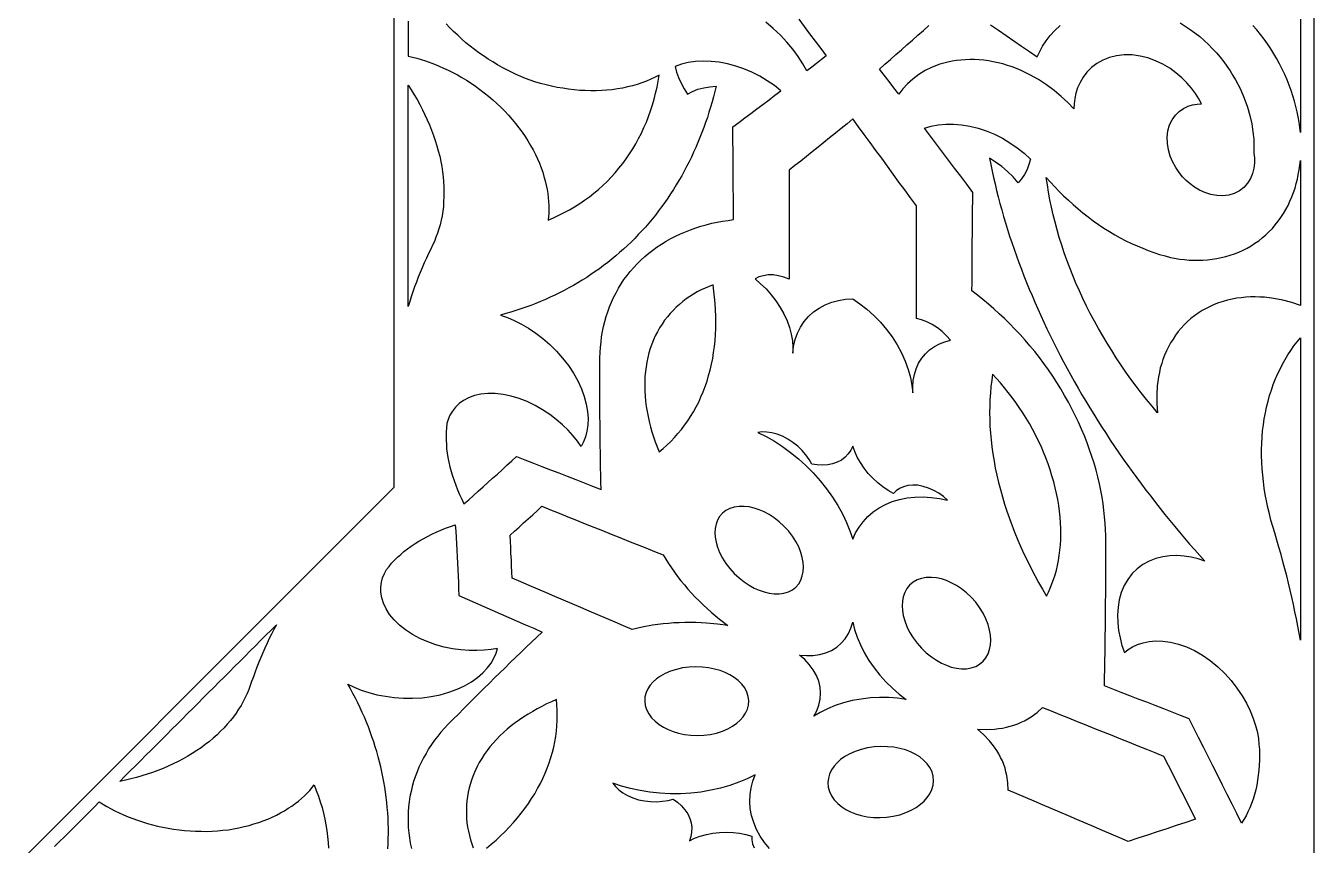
# Model space of a CAD drawing. Extents: x -535 to 1345, y -535 to 535.
# Drawn here: x 309.9 to 450, y -183.9 to -94.8 of the extents above; entities that cross this region are included whole.
import ezdxf

# ---------------------------------------------------------------- set-up
doc = ezdxf.new("R2010")
doc.units = 0
doc.layers.add('LAYER_1', color=18, linetype='CONTINUOUS')
doc.layers.add('LAYER_10', color=174, linetype='CONTINUOUS')

msp = doc.modelspace()

# ---------------------------------------------------------------- linework, layer by layer
at = {"layer": 'LAYER_1'}
for points in [[(351.5, -94.31), (351.5, -95.07), (351.5, -95.83), (351.5, -96.6), (351.5, -97.36), (351.5, -98.12), (352.43, -98.36), (353.38, -98.65), (354.36, -99), (354.86, -99.21), (355.35, -99.42), (355.85, -99.66), (356.35, -99.9), (356.85, -100.17), (357.35, -100.44), (357.84, -100.75), (358.34, -101.06), (358.82, -101.39), (359.31, -101.73), (359.78, -102.1), (360.25, -102.47), (360.7, -102.86), (361.15, -103.26), (361.58, -103.68), (362.01, -104.1), (362.41, -104.55), (362.81, -104.99), (363.18, -105.45), (363.55, -105.91), (363.89, -106.38), (364.22, -106.86), (364.52, -107.34), (364.82, -107.82), (365.08, -108.31), (365.34, -108.8), (365.56, -109.29), (365.78, -109.77), (365.95, -110.26), (366.13, -110.74), (366.27, -111.21), (366.41, -111.69), (366.51, -112.15), (366.61, -112.61), (366.68, -113.06), (366.74, -113.5), (366.8, -114.36), (366.79, -115.17), (366.72, -115.94), (367.31, -115.68), (367.9, -115.42), (368.47, -115.12), (369.05, -114.82), (369.6, -114.48), (370.15, -114.15), (370.67, -113.78), (371.2, -113.41), (371.7, -113.01), (372.19, -112.6), (372.66, -112.17), (373.13, -111.73), (373.57, -111.27), (374.01, -110.8), (374.42, -110.3), (374.83, -109.8), (375.2, -109.28), (375.57, -108.75), (375.91, -108.2), (376.25, -107.64), (376.56, -107.07), (376.86, -106.49), (377.13, -105.89), (377.4, -105.3), (377.63, -104.68), (377.86, -104.06), (378.05, -103.43), (378.24, -102.79), (378.4, -102.14), (378.56, -101.5), (378.68, -100.84), (378.8, -100.18), (378.34, -100.41), (377.89, -100.63), (377.4, -100.83), (376.91, -101.02), (376.4, -101.19), (375.89, -101.35), (375.35, -101.47), (374.81, -101.6), (374.25, -101.69), (373.69, -101.77), (373.11, -101.82), (372.54, -101.87), (371.95, -101.88), (371.36, -101.9), (370.75, -101.87), (370.15, -101.84), (369.54, -101.78), (368.93, -101.72), (368.32, -101.62), (367.71, -101.52), (367.1, -101.38), (366.49, -101.25), (365.89, -101.08), (365.28, -100.92), (364.78, -100.73), (364.27, -100.55), (363.76, -100.33), (363.25, -100.11), (362.73, -99.86), (362.22, -99.62), (361.71, -99.34), (361.2, -99.06), (360.7, -98.75), (360.19, -98.44), (359.7, -98.1), (359.2, -97.77), (358.73, -97.4), (358.25, -97.04), (357.79, -96.66), (357.33, -96.27), (356.89, -95.86), (356.45, -95.46), (356.04, -95.03), (355.63, -94.61)], [(393.96, -94.1), (394.55, -94.89), (395.15, -95.69), (395.75, -96.49), (396.35, -97.29), (396.95, -98.09), (396.42, -98.5), (395.9, -98.91), (395.37, -99.32), (394.85, -99.73), (394.4, -98.95), (393.89, -98.16), (393.32, -97.38), (392.68, -96.6), (391.97, -95.85), (391.2, -95.12), (390.37, -94.43)], [(435.43, -94.51), (435.98, -94.86), (436.52, -95.21), (437.03, -95.6), (437.55, -95.99), (438.02, -96.42), (438.5, -96.85), (438.94, -97.31), (439.37, -97.77), (439.76, -98.25), (440.16, -98.73), (440.5, -99.22), (440.85, -99.71), (441.15, -100.21), (441.45, -100.71), (441.97, -101.71), (442.39, -102.69), (442.74, -103.66), (443, -104.59), (443.2, -105.49), (443.34, -106.35), (443.42, -107.16), (443.45, -107.93), (443.44, -108.66), (443.49, -109.18), (443.49, -109.74), (443.43, -110.3), (443.29, -110.87), (443.07, -111.42), (442.75, -111.93), (442.35, -112.38), (441.87, -112.76), (441.31, -113.05), (440.7, -113.23), (440.06, -113.3), (439.4, -113.28), (438.75, -113.15), (438.12, -112.95), (437.54, -112.68), (437, -112.36), (436.52, -112.01), (436.09, -111.63), (435.69, -111.22), (435.3, -110.75), (434.94, -110.22), (434.62, -109.63), (434.35, -108.98), (434.15, -108.31), (434.04, -107.61), (434.02, -106.91), (434.1, -106.23), (434.28, -105.6), (434.56, -105.03), (434.91, -104.53), (435.33, -104.13), (435.79, -103.81), (436.28, -103.57), (436.78, -103.42), (437.27, -103.34), (437.76, -103.32), (437.44, -102.76), (437.08, -102.19), (436.65, -101.61), (436.15, -101.03), (435.6, -100.47), (434.97, -99.94), (434.29, -99.44), (433.54, -99), (432.75, -98.62), (431.92, -98.32), (431.06, -98.11), (430.2, -97.99), (429.35, -97.98), (428.52, -98.08), (427.74, -98.27), (427.02, -98.56), (426.36, -98.93), (425.78, -99.37), (425.29, -99.86), (424.87, -100.4), (424.54, -100.97), (424.28, -101.55), (424.09, -102.14), (423.97, -102.73), (423.9, -103.3), (423.88, -103.86), (423.22, -103.16), (422.5, -102.49), (421.72, -101.84), (420.9, -101.23), (420.02, -100.66), (419.1, -100.14), (418.14, -99.68), (417.64, -99.48), (417.15, -99.29), (416.64, -99.13), (416.14, -98.97), (415.63, -98.85), (415.11, -98.73), (414.6, -98.65), (414.09, -98.57), (413.58, -98.53), (413.07, -98.5), (412.58, -98.5), (412.08, -98.51), (411.59, -98.55), (411.11, -98.6), (410.65, -98.68), (410.18, -98.76), (409.74, -98.89), (409.3, -99.01), (408.47, -99.32), (407.7, -99.7), (407, -100.13), (406.36, -100.61), (405.78, -101.12), (405.27, -101.68), (404.83, -102.25), (404.3, -101.57), (403.78, -100.88), (403.25, -100.2), (402.73, -99.52), (403.32, -99), (403.92, -98.48), (404.52, -97.96), (405.12, -97.43), (405.72, -96.91), (406.32, -96.38), (406.91, -95.85), (407.51, -95.32), (408.11, -94.79)], [(414.82, -94.73), (415.66, -95.31), (416.5, -95.89), (417.34, -96.47), (418.19, -97.04), (419.04, -97.62), (419.89, -98.19), (420.16, -97.61), (420.47, -97.03), (420.85, -96.46), (421.28, -95.89), (421.79, -95.33), (422.37, -94.8)], [(448.5, -94.12), (448.5, -95.15), (448.5, -96.17), (448.5, -97.2), (448.5, -98.22), (448.5, -99.25), (448.5, -100.27), (448.5, -101.3), (448.5, -102.32), (448.5, -103.35), (448.5, -104.37), (448.5, -105.4), (448.5, -106.42), (448.43, -105.86), (448.36, -105.3), (448.26, -104.73), (448.15, -104.16), (448.01, -103.58), (447.87, -103), (447.68, -102.42), (447.5, -101.84), (447.28, -101.26), (447.05, -100.68), (446.79, -100.1), (446.53, -99.53), (446.24, -98.97), (445.94, -98.41), (445.6, -97.86), (445.27, -97.32), (444.91, -96.79), (444.54, -96.27), (444.15, -95.77), (443.75, -95.27), (443.33, -94.8)], [(349.3, -184.27), (349.32, -183.71), (349.34, -183.15), (349.36, -182.58), (349.35, -182.02), (349.33, -181.46), (349.32, -180.9), (349.28, -180.34), (349.24, -179.78), (349.19, -179.22), (349.12, -178.66), (349.05, -178.1), (348.97, -177.55), (348.87, -176.99), (348.76, -176.44), (348.66, -175.89), (348.53, -175.34), (348.39, -174.79), (348.26, -174.25), (348.09, -173.7), (347.93, -173.16), (347.76, -172.62), (347.57, -172.09), (347.38, -171.56), (347.18, -171.02), (346.96, -170.5), (346.74, -169.97), (346.52, -169.45), (346.27, -168.93), (346.02, -168.41), (345.77, -167.9), (345.5, -167.39), (345.22, -166.88), (344.95, -166.38), (345.65, -166.7), (346.41, -167.01), (347.23, -167.28), (348.1, -167.51), (349.03, -167.69), (349.99, -167.82), (350.98, -167.89), (351.99, -167.9), (353.01, -167.84), (354.01, -167.71), (354.99, -167.52), (355.93, -167.25), (356.82, -166.92), (357.63, -166.54), (358.38, -166.11), (359.04, -165.64), (359.62, -165.14), (360.11, -164.62), (360.51, -164.09), (360.82, -163.55), (361.06, -163.01), (361.22, -162.48), (360.52, -162.6), (359.76, -162.68), (358.96, -162.72), (358.12, -162.71), (357.24, -162.64), (356.34, -162.52), (355.43, -162.34), (354.52, -162.09), (353.63, -161.78), (352.77, -161.4), (351.96, -160.96), (351.22, -160.47), (350.55, -159.94), (349.97, -159.37), (349.49, -158.78), (349.11, -158.17), (348.82, -157.56), (348.64, -156.97), (348.54, -156.38), (348.53, -155.82), (348.6, -155.29), (348.73, -154.8), (348.92, -154.33), (349.16, -153.91), (349.44, -153.57), (349.71, -153.23), (350.03, -152.91), (350.35, -152.58), (350.7, -152.27), (351.05, -151.96), (351.44, -151.67), (351.83, -151.37), (352.26, -151.1), (352.68, -150.82), (353.14, -150.57), (353.59, -150.31), (354.08, -150.08), (354.56, -149.84), (355.07, -149.63), (355.57, -149.42), (356.1, -149.24), (356.63, -149.05), (356.67, -149.74), (356.71, -150.43), (356.75, -151.13), (356.79, -151.82), (356.83, -152.52), (356.86, -153.22), (356.9, -153.92), (356.93, -154.62), (356.96, -155.32), (356.99, -156.02), (357.02, -156.73), (357.93, -157.13), (358.83, -157.52), (359.73, -157.92), (360.64, -158.32), (361.54, -158.72), (362.45, -159.11), (363.35, -159.51), (364.26, -159.91), (365.16, -160.3), (366.07, -160.7), (365.49, -161.25), (364.91, -161.81), (364.34, -162.36), (363.76, -162.91), (363.18, -163.47), (362.61, -164.02), (362.04, -164.58), (361.47, -165.14), (360.9, -165.69), (360.34, -166.25), (359.77, -166.81), (359.2, -167.37), (358.64, -167.93), (358.08, -168.49), (357.52, -169.05), (356.96, -169.61), (356.4, -170.17), (355.84, -170.73), (355.46, -171.16), (355.07, -171.58), (354.72, -172.03), (354.37, -172.47), (354.05, -172.94), (353.73, -173.41), (353.45, -173.89), (353.16, -174.38), (352.92, -174.88), (352.67, -175.38), (352.47, -175.9), (352.26, -176.42), (352.1, -176.96), (351.94, -177.49), (351.82, -178.04), (351.7, -178.58), (351.62, -179.14), (351.55, -179.69), (351.52, -180.25), (351.49, -180.81), (351.5, -181.38), (351.52, -181.95), (351.58, -182.51), (351.64, -183.08), (351.74, -183.65), (351.85, -184.21)], [(360.03, -184.2), (360.54, -183.75), (361.06, -183.31), (361.55, -182.84), (362.04, -182.38), (362.5, -181.89), (362.96, -181.4), (363.38, -180.9), (363.8, -180.39), (364.19, -179.87), (364.57, -179.35), (364.92, -178.81), (365.27, -178.27), (365.57, -177.72), (365.88, -177.17), (366.14, -176.61), (366.41, -176.05), (366.63, -175.49), (366.85, -174.92), (367.02, -174.35), (367.2, -173.77), (367.33, -173.2), (367.46, -172.62), (367.55, -172.05), (367.63, -171.47), (367.67, -170.9), (367.72, -170.32), (367.71, -169.75), (367.71, -169.18), (367.67, -168.62), (367.62, -168.05), (367.09, -168.29), (366.56, -168.52), (366.05, -168.78), (365.54, -169.04), (365.04, -169.33), (364.54, -169.61), (364.07, -169.92), (363.6, -170.23), (363.15, -170.56), (362.7, -170.9), (362.28, -171.25), (361.87, -171.61), (361.48, -171.99), (361.1, -172.37), (360.75, -172.77), (360.4, -173.17), (360.09, -173.59), (359.77, -174), (359.5, -174.44), (359.23, -174.87), (359.01, -175.32), (358.78, -175.77), (358.6, -176.23), (358.41, -176.69), (358.27, -177.16), (358.13, -177.63), (358.04, -178.1), (357.94, -178.57), (357.89, -179.05), (357.84, -179.53), (357.84, -180), (357.83, -180.48), (357.86, -180.95), (357.9, -181.42), (357.97, -181.89), (358.05, -182.36), (358.16, -182.81), (358.27, -183.27), (358.42, -183.72), (358.57, -184.17)], [(390.78, -184.24), (390.24, -183.58), (389.77, -182.88), (389.38, -182.15), (389.07, -181.41), (388.84, -180.65), (388.7, -179.89), (388.65, -179.13), (388.68, -178.37), (388.79, -177.64), (388.97, -176.92), (389.23, -176.23), (388.37, -176.65), (387.46, -177.03), (386.49, -177.37), (385.47, -177.66), (384.42, -177.9), (383.33, -178.09), (382.22, -178.21), (381.1, -178.28), (379.98, -178.28), (378.87, -178.23), (377.77, -178.11), (376.71, -177.94), (375.67, -177.72), (374.68, -177.45), (373.74, -177.14), (374.03, -177.5), (374.39, -177.85), (374.83, -178.18), (375.34, -178.47), (375.91, -178.72), (376.53, -178.92), (377.18, -179.06), (377.85, -179.13), (378.52, -179.15), (379.16, -179.1), (379.76, -179), (380.32, -178.86), (380.79, -179.2), (381.22, -179.59), (381.59, -180.01), (381.9, -180.47), (382.13, -180.95), (382.28, -181.44), (382.34, -181.94), (382.32, -182.44), (382.23, -182.92), (382.07, -183.39), (382.64, -183.12), (383.26, -182.89), (383.93, -182.7), (384.63, -182.56), (385.36, -182.48), (386.09, -182.45), (386.82, -182.48), (387.54, -182.56), (388.22, -182.69), (388.86, -182.87), (388.86, -183.29), (388.94, -183.72), (389.1, -184.15)], [(313.07, -184.02), (313.61, -183.48), (314.15, -182.94), (314.69, -182.4), (315.23, -181.86), (315.77, -181.32), (316.31, -180.78), (316.85, -180.24), (317.39, -179.7), (317.93, -179.16), (318.75, -179.66), (319.63, -180.13), (320.57, -180.57), (321.07, -180.77), (321.57, -180.97), (322.09, -181.16), (322.62, -181.34), (323.16, -181.5), (323.71, -181.66), (324.27, -181.79), (324.84, -181.92), (325.42, -182.03), (326, -182.13), (326.6, -182.2), (327.19, -182.28), (327.79, -182.32), (328.39, -182.36), (328.99, -182.36), (329.59, -182.37), (330.19, -182.34), (330.78, -182.31), (331.37, -182.24), (331.96, -182.18), (332.53, -182.08), (333.1, -181.98), (333.66, -181.85), (334.21, -181.72), (334.74, -181.56), (335.26, -181.4), (335.76, -181.21), (336.26, -181.02), (336.73, -180.81), (337.2, -180.59), (337.63, -180.36), (338.07, -180.12), (338.47, -179.86), (338.86, -179.61), (339.22, -179.34), (339.58, -179.07), (340.23, -178.5), (340.8, -177.92), (341.29, -177.32), (341.52, -177.93), (341.76, -178.53), (341.95, -179.15), (342.14, -179.77), (342.3, -180.39), (342.45, -181.02), (342.56, -181.65), (342.67, -182.28), (342.74, -182.92), (342.8, -183.56), (342.83, -184.2)]]:
    msp.add_lwpolyline(points, dxfattribs=at)
for points in [[(372.48, -145.22), (372.46, -144.42), (372.45, -143.62), (372.43, -142.82), (372.42, -142.02), (372.4, -141.22), (372.38, -140.42), (372.38, -139.63), (372.37, -138.83), (372.36, -138.03), (372.35, -137.24), (372.35, -136.44), (372.34, -135.65), (372.34, -134.86), (372.34, -134.06), (372.34, -133.27), (372.34, -132.48), (372.34, -131.69), (372.34, -130.89), (372.37, -130.32), (372.4, -129.75), (372.47, -129.19), (372.53, -128.62), (372.64, -128.06), (372.74, -127.51), (372.88, -126.96), (373.03, -126.42), (373.21, -125.89), (373.39, -125.36), (373.61, -124.85), (373.84, -124.34), (374.1, -123.84), (374.36, -123.35), (374.66, -122.88), (374.96, -122.41), (375.3, -121.97), (375.64, -121.52), (376.02, -121.1), (376.4, -120.69), (376.81, -120.3), (377.22, -119.91), (377.66, -119.55), (378.1, -119.19), (378.58, -118.86), (379.05, -118.54), (379.55, -118.24), (380.05, -117.95), (380.58, -117.69), (381.11, -117.43), (381.65, -117.21), (382.2, -116.98), (382.77, -116.79), (383.33, -116.6), (383.91, -116.45), (384.5, -116.29), (385.09, -116.17), (385.68, -116.05), (386.28, -115.97), (386.88, -115.88), (386.88, -115.04), (386.87, -114.2), (386.86, -113.36), (386.85, -112.52), (386.85, -111.68), (386.84, -110.84), (386.83, -110), (386.83, -109.16), (386.82, -108.32), (386.81, -107.48), (386.8, -106.64), (386.8, -105.8), (387.45, -105.32), (388.11, -104.83), (388.76, -104.35), (389.42, -103.86), (390.07, -103.37), (390.73, -102.88), (391.38, -102.38), (392.03, -101.89), (391.31, -101.32), (390.54, -100.79), (389.73, -100.31), (388.88, -99.88), (388.01, -99.51), (387.12, -99.2), (386.22, -98.96), (385.32, -98.79), (384.44, -98.7), (383.58, -98.68), (382.75, -98.72), (381.96, -98.83), (381.21, -99.01), (380.52, -99.24), (380.68, -99.85), (380.9, -100.46), (381.17, -101.07), (381.5, -101.68), (381.88, -102.26), (382.42, -101.96), (383, -101.72), (383.64, -101.55), (384.3, -101.44), (384.99, -101.39), (384.84, -101.96), (384.69, -102.53), (384.55, -103.1), (384.37, -103.66), (384.2, -104.22), (384.03, -104.78), (383.83, -105.33), (383.64, -105.88), (383.44, -106.43), (383.22, -106.97), (383, -107.51), (382.78, -108.05), (382.53, -108.57), (382.29, -109.09), (382.04, -109.62), (381.77, -110.12), (381.51, -110.63), (381.24, -111.14), (380.94, -111.63), (380.65, -112.12), (380.35, -112.61), (380.04, -113.09), (379.72, -113.56), (379.4, -114.03), (379.06, -114.49), (378.72, -114.94), (378.38, -115.39), (378.02, -115.83), (377.66, -116.26), (377.29, -116.69), (376.91, -117.1), (376.52, -117.52), (376.14, -117.93), (375.73, -118.32), (375.33, -118.71), (374.92, -119.09), (374.49, -119.46), (374.07, -119.83), (373.64, -120.19), (373.2, -120.53), (372.75, -120.88), (372.3, -121.22), (371.84, -121.53), (371.38, -121.85), (370.91, -122.17), (370.43, -122.46), (369.95, -122.75), (369.46, -123.04), (368.97, -123.31), (368.47, -123.58), (367.97, -123.84), (367.46, -124.08), (366.94, -124.32), (366.43, -124.56), (365.9, -124.78), (365.37, -125), (364.84, -125.21), (364.3, -125.4), (363.76, -125.59), (363.22, -125.78), (362.67, -125.94), (362.12, -126.1), (361.56, -126.27), (362.29, -126.53), (363.04, -126.86), (363.81, -127.25), (364.59, -127.7), (365.37, -128.22), (366.15, -128.81), (366.9, -129.46), (367.62, -130.17), (368.3, -130.93), (368.92, -131.73), (369.47, -132.57), (369.94, -133.42), (370.34, -134.27), (370.65, -135.12), (370.87, -135.95), (371.01, -136.75), (371.06, -137.51), (371.04, -138.23), (370.94, -138.89), (370.79, -139.49), (370.57, -140.04), (370.32, -140.53), (369.9, -139.95), (369.42, -139.36), (368.88, -138.76), (368.28, -138.18), (367.61, -137.6), (366.89, -137.05), (366.12, -136.54), (365.3, -136.07), (364.45, -135.66), (363.57, -135.32), (362.69, -135.06), (361.82, -134.88), (360.97, -134.78), (360.16, -134.78), (359.4, -134.85), (358.7, -135.01), (358.07, -135.24), (357.52, -135.53), (357.04, -135.88), (356.64, -136.27), (356.31, -136.69), (356.05, -137.13), (355.86, -137.6), (355.72, -138.06), (355.68, -138.5), (355.64, -138.93), (355.63, -139.39), (355.62, -139.84), (355.66, -140.31), (355.69, -140.78), (355.75, -141.26), (355.82, -141.75), (355.93, -142.24), (356.03, -142.74), (356.17, -143.24), (356.31, -143.74), (356.49, -144.25), (356.67, -144.75), (356.88, -145.26), (357.09, -145.77), (357.33, -146.28), (357.57, -146.78), (358.09, -146.32), (358.61, -145.86), (359.12, -145.4), (359.64, -144.94), (360.16, -144.47), (360.68, -144), (361.2, -143.53), (361.72, -143.06), (362.24, -142.58), (362.76, -142.11), (363.28, -141.63), (364.2, -141.99), (365.12, -142.35), (366.04, -142.7), (366.96, -143.06), (367.88, -143.42), (368.8, -143.78), (369.72, -144.14), (370.64, -144.5), (371.56, -144.86)], [(351.5, -125.34), (351.5, -124.54), (351.5, -123.73), (351.5, -122.93), (351.5, -122.13), (351.5, -121.33), (351.5, -120.53), (351.5, -119.72), (351.5, -118.92), (351.5, -118.12), (351.5, -117.32), (351.5, -116.51), (351.5, -115.71), (351.5, -114.91), (351.5, -114.11), (351.5, -113.3), (351.5, -112.5), (351.5, -111.7), (351.5, -110.9), (351.5, -110.1), (351.5, -109.29), (351.5, -108.49), (351.5, -107.69), (351.5, -106.89), (351.5, -106.08), (351.5, -105.28), (351.5, -104.48), (351.5, -103.68), (351.5, -102.88), (351.5, -102.07), (351.5, -101.27), (351.83, -101.79), (352.16, -102.32), (352.47, -102.85), (352.78, -103.39), (353.05, -103.94), (353.33, -104.49), (353.58, -105.04), (353.83, -105.6), (354.05, -106.16), (354.26, -106.73), (354.45, -107.29), (354.63, -107.86), (354.78, -108.43), (354.93, -108.99), (355.04, -109.56), (355.16, -110.12), (355.23, -110.68), (355.31, -111.24), (355.35, -111.79), (355.39, -112.34), (355.39, -112.87), (355.4, -113.41), (355.36, -113.93), (355.33, -114.46), (355.26, -114.96), (355.19, -115.47), (355.08, -115.95), (354.98, -116.44), (354.84, -116.9), (354.7, -117.37), (354.53, -117.81), (354.36, -118.25), (354.16, -118.66), (353.96, -119.08), (353.72, -119.58), (353.48, -120.09), (353.24, -120.59), (353.03, -121.11), (352.81, -121.62), (352.59, -122.14), (352.4, -122.67), (352.21, -123.2), (352.01, -123.72), (351.84, -124.26), (351.67, -124.8)], [(406.37, -134.72), (406.35, -134.04), (406.4, -133.37), (406.53, -132.72), (406.72, -132.09), (406.99, -131.5), (407.33, -130.96), (407.73, -130.47), (408.19, -130.04), (408.71, -129.68), (409.26, -129.38), (409.85, -129.16), (410.47, -129), (410.04, -128.51), (409.56, -128.05), (409.03, -127.64), (408.47, -127.29), (407.89, -127), (407.31, -126.78), (406.75, -126.64), (406.75, -125.7), (406.75, -124.76), (406.75, -123.81), (406.75, -122.87), (406.75, -121.93), (406.75, -120.99), (406.75, -120.05), (406.75, -119.11), (406.75, -118.16), (406.75, -117.22), (406.75, -116.28), (406.75, -115.34), (406.75, -114.4), (406.12, -113.53), (405.49, -112.66), (404.86, -111.8), (404.23, -110.93), (403.61, -110.07), (402.98, -109.21), (402.35, -108.36), (401.72, -107.5), (401.09, -106.65), (400.47, -105.8), (399.84, -104.95), (399.21, -105.47), (398.58, -105.98), (397.95, -106.49), (397.32, -107), (396.7, -107.51), (396.07, -108.02), (395.44, -108.52), (394.81, -109.02), (394.18, -109.52), (393.55, -110.02), (392.93, -110.51), (392.93, -111.42), (392.93, -112.33), (392.93, -113.24), (392.93, -114.15), (392.93, -115.06), (392.93, -115.97), (392.93, -116.88), (392.93, -117.79), (392.93, -118.7), (392.93, -119.61), (392.93, -120.52), (392.93, -121.43), (392.93, -122.34), (392.36, -122.13), (391.78, -121.98), (391.2, -121.9), (390.64, -121.9), (390.12, -121.98), (389.64, -122.12), (389.21, -122.32), (389.82, -122.85), (390.41, -123.42), (390.97, -124.05), (391.48, -124.72), (391.94, -125.42), (392.35, -126.14), (392.69, -126.88), (392.95, -127.62), (393.15, -128.35), (393.27, -129.06), (393.32, -129.75), (393.31, -130.39), (393.4, -129.66), (393.57, -128.93), (393.82, -128.24), (394.14, -127.58), (394.54, -126.97), (395.02, -126.42), (395.57, -125.92), (396.18, -125.5), (396.84, -125.14), (397.55, -124.87), (398.29, -124.66), (399.06, -124.53), (399.84, -124.48), (400.62, -125.02), (401.38, -125.63), (402.13, -126.3), (402.84, -127.03), (403.5, -127.82), (404.11, -128.64), (404.65, -129.5), (405.13, -130.38), (405.53, -131.27), (405.86, -132.16), (406.1, -133.04), (406.27, -133.9)], [(442.11, -181.49), (441.59, -180.44), (441.07, -179.4), (440.55, -178.37), (440.03, -177.33), (439.51, -176.3), (438.99, -175.26), (438.47, -174.23), (437.95, -173.21), (437.43, -172.18), (436.92, -171.16), (436.4, -170.13), (435.48, -169.78), (434.56, -169.42), (433.64, -169.06), (432.72, -168.7), (431.8, -168.34), (430.87, -167.98), (429.95, -167.62), (429.03, -167.26), (428.11, -166.9), (427.19, -166.55), (427.21, -165.64), (427.23, -164.74), (427.24, -163.84), (427.26, -162.93), (427.27, -162.03), (427.29, -161.13), (427.3, -160.22), (427.3, -159.31), (427.31, -158.41), (427.32, -157.5), (427.33, -156.59), (427.33, -155.68), (427.33, -154.77), (427.33, -153.86), (427.33, -152.95), (427.33, -152.04), (427.33, -151.13), (427.33, -150.22), (427.3, -149.55), (427.27, -148.87), (427.21, -148.17), (427.14, -147.47), (427.04, -146.76), (426.93, -146.05), (426.79, -145.32), (426.65, -144.59), (426.46, -143.85), (426.28, -143.12), (426.06, -142.37), (425.84, -141.63), (425.57, -140.89), (425.31, -140.14), (425.01, -139.4), (424.71, -138.65), (424.37, -137.91), (424.03, -137.18), (423.65, -136.45), (423.28, -135.72), (422.87, -135), (422.46, -134.29), (422.01, -133.59), (421.57, -132.89), (421.1, -132.21), (420.62, -131.54), (420.12, -130.88), (419.62, -130.23), (419.09, -129.6), (418.57, -128.97), (418.02, -128.38), (417.47, -127.78), (416.91, -127.21), (416.34, -126.64), (415.76, -126.11), (415.18, -125.57), (414.59, -125.07), (413.99, -124.57), (413.39, -124.1), (412.79, -123.64), (412.8, -122.75), (412.8, -121.85), (412.81, -120.96), (412.82, -120.07), (412.83, -119.18), (412.83, -118.29), (412.84, -117.39), (412.85, -116.5), (412.86, -115.61), (412.86, -114.72), (412.87, -113.82), (412.88, -112.93), (412.22, -112.05), (411.57, -111.17), (410.91, -110.29), (410.26, -109.42), (409.6, -108.55), (408.95, -107.68), (408.29, -106.81), (407.64, -105.94), (408.36, -105.74), (409.13, -105.59), (409.94, -105.51), (410.79, -105.51), (411.66, -105.57), (412.56, -105.72), (413.45, -105.94), (414.35, -106.24), (415.23, -106.61), (416.1, -107.04), (416.92, -107.54), (417.71, -108.09), (418.46, -108.68), (419.15, -109.31), (418.99, -109.9), (418.78, -110.45), (418.5, -110.97), (418.17, -111.45), (417.8, -111.88), (417.26, -111.25), (416.67, -110.66), (416.04, -110.12), (415.37, -109.64), (414.69, -109.21), (414.83, -109.91), (414.98, -110.61), (415.13, -111.3), (415.3, -112), (415.47, -112.71), (415.64, -113.41), (415.84, -114.12), (416.04, -114.83), (416.23, -115.54), (416.45, -116.25), (416.67, -116.96), (416.89, -117.68), (417.14, -118.39), (417.38, -119.11), (417.63, -119.83), (417.9, -120.54), (418.17, -121.26), (418.44, -121.99), (418.73, -122.71), (419.02, -123.43), (419.32, -124.15), (419.64, -124.87), (419.95, -125.59), (420.27, -126.31), (420.61, -127.03), (420.95, -127.76), (421.29, -128.48), (421.65, -129.2), (422.02, -129.92), (422.38, -130.64), (422.76, -131.35), (423.15, -132.07), (423.53, -132.79), (423.94, -133.5), (424.35, -134.21), (424.75, -134.92), (425.18, -135.63), (425.61, -136.34), (426.03, -137.04), (426.48, -137.74), (426.92, -138.44), (427.37, -139.14), (427.83, -139.84), (428.3, -140.53), (428.76, -141.22), (429.24, -141.9), (429.73, -142.59), (430.21, -143.27), (430.71, -143.94), (431.21, -144.62), (431.7, -145.29), (432.22, -145.95), (432.73, -146.62), (433.25, -147.28), (433.77, -147.93), (434.3, -148.58), (434.83, -149.23), (435.37, -149.86), (435.91, -150.5), (436.45, -151.14), (437.01, -151.76), (437.56, -152.38), (438.11, -153), (437.39, -152.76), (436.63, -152.57), (435.86, -152.45), (435.08, -152.39), (434.3, -152.41), (433.53, -152.52), (432.77, -152.71), (432.05, -152.99), (431.38, -153.36), (430.76, -153.82), (430.21, -154.36), (429.73, -154.98), (429.33, -155.66), (429.02, -156.4), (428.8, -157.19), (428.67, -158.01), (428.61, -158.84), (428.64, -159.69), (428.73, -160.53), (428.89, -161.35), (429.1, -162.16), (429.36, -162.93), (429.78, -162.6), (430.25, -162.31), (430.79, -162.06), (431.4, -161.86), (432.06, -161.72), (432.78, -161.66), (433.56, -161.68), (434.37, -161.8), (435.23, -162.01), (436.1, -162.31), (436.98, -162.72), (437.86, -163.22), (438.7, -163.81), (439.52, -164.47), (440.28, -165.2), (440.97, -165.98), (441.6, -166.79), (442.16, -167.62), (442.64, -168.45), (443.04, -169.28), (443.37, -170.09), (443.62, -170.86), (443.82, -171.61), (443.95, -172.31), (443.99, -172.89), (444.04, -173.47), (444.04, -174.04), (444.05, -174.61), (444.02, -175.17), (443.99, -175.73), (443.92, -176.27), (443.85, -176.81), (443.75, -177.34), (443.64, -177.86), (443.5, -178.36), (443.36, -178.86), (443.18, -179.33), (443.01, -179.8), (442.8, -180.23), (442.59, -180.67), (442.35, -181.08)], [(448.5, -125.23), (447.56, -124.91), (446.6, -124.65), (445.61, -124.45), (445.1, -124.39), (444.6, -124.33), (444.09, -124.3), (443.59, -124.28), (443.08, -124.29), (442.57, -124.31), (442.07, -124.37), (441.56, -124.43), (441.07, -124.53), (440.57, -124.63), (440.09, -124.78), (439.61, -124.92), (439.14, -125.12), (438.68, -125.31), (438.24, -125.54), (437.8, -125.78), (437.39, -126.05), (436.98, -126.33), (436.6, -126.65), (436.22, -126.96), (435.87, -127.32), (435.53, -127.67), (435.22, -128.06), (434.91, -128.44), (434.65, -128.86), (434.38, -129.27), (434.16, -129.71), (433.93, -130.15), (433.74, -130.61), (433.56, -131.07), (433.42, -131.54), (433.27, -132.01), (433.17, -132.5), (433.07, -132.98), (433, -133.47), (432.94, -133.96), (432.88, -134.94), (432.89, -135.92), (432.96, -136.89), (432.37, -136.17), (431.77, -135.45), (431.2, -134.71), (430.63, -133.98), (430.08, -133.22), (429.53, -132.46), (429, -131.69), (428.48, -130.91), (427.98, -130.12), (427.48, -129.33), (427.01, -128.53), (426.54, -127.73), (426.1, -126.91), (425.66, -126.1), (425.25, -125.28), (424.85, -124.46), (424.47, -123.63), (424.1, -122.8), (423.76, -121.97), (423.42, -121.14), (423.12, -120.31), (422.81, -119.48), (422.55, -118.65), (422.28, -117.82), (422.05, -116.99), (421.82, -116.17), (421.62, -115.35), (421.43, -114.53), (421.27, -113.72), (421.11, -112.91), (420.99, -112.1), (420.87, -111.3), (421.33, -111.81), (421.79, -112.32), (422.27, -112.82), (422.76, -113.31), (423.27, -113.79), (423.79, -114.26), (424.33, -114.71), (424.86, -115.16), (425.42, -115.59), (425.98, -116.01), (426.56, -116.41), (427.14, -116.8), (427.73, -117.16), (428.32, -117.53), (428.92, -117.85), (429.52, -118.18), (430.13, -118.47), (430.74, -118.75), (431.35, -119), (431.96, -119.25), (432.57, -119.46), (433.18, -119.67), (433.79, -119.84), (434.39, -120.01), (435.38, -120.18), (435.89, -120.23), (436.39, -120.28), (436.89, -120.29), (437.4, -120.31), (437.9, -120.28), (438.41, -120.26), (438.91, -120.19), (439.41, -120.12), (439.9, -120.02), (440.39, -119.91), (440.87, -119.76), (441.34, -119.6), (441.8, -119.41), (442.26, -119.22), (442.7, -118.98), (443.14, -118.74), (443.55, -118.46), (443.97, -118.18), (444.35, -117.87), (444.74, -117.55), (445.09, -117.19), (445.45, -116.84), (445.76, -116.45), (446.08, -116.06), (446.37, -115.65), (446.65, -115.23), (446.9, -114.79), (447.15, -114.34), (447.35, -113.88), (447.56, -113.42), (447.74, -112.94), (447.91, -112.46), (448.04, -111.97), (448.18, -111.48), (448.27, -110.98), (448.37, -110.48), (448.5, -109.47), (448.5, -110.46), (448.5, -111.44), (448.5, -112.43), (448.5, -113.41), (448.5, -114.4), (448.5, -115.38), (448.5, -116.37), (448.5, -117.35), (448.5, -118.34), (448.5, -119.32), (448.5, -120.3), (448.5, -121.29), (448.5, -122.27), (448.5, -123.26), (448.5, -124.24)], [(378.78, -141.11), (379.21, -140.75), (379.64, -140.38), (380.05, -139.98), (380.45, -139.58), (380.83, -139.14), (381.2, -138.71), (381.55, -138.24), (381.9, -137.77), (382.21, -137.27), (382.53, -136.77), (382.81, -136.24), (383.09, -135.71), (383.33, -135.16), (383.58, -134.6), (383.79, -134.02), (384, -133.44), (384.17, -132.83), (384.34, -132.23), (384.47, -131.6), (384.61, -130.98), (384.71, -130.33), (384.8, -129.69), (384.86, -129.04), (384.92, -128.38), (384.94, -127.71), (384.96, -127.04), (384.94, -126.37), (384.93, -125.69), (384.88, -125.01), (384.82, -124.33), (384.73, -123.65), (384.65, -122.96), (384.21, -123.14), (383.78, -123.32), (383.35, -123.53), (382.93, -123.75), (382.53, -123.99), (382.12, -124.23), (381.74, -124.51), (381.36, -124.79), (381, -125.1), (380.64, -125.41), (380.31, -125.75), (379.98, -126.09), (379.68, -126.46), (379.37, -126.83), (379.11, -127.24), (378.84, -127.64), (378.61, -128.07), (378.37, -128.5), (378.18, -128.95), (377.98, -129.41), (377.83, -129.89), (377.67, -130.36), (377.56, -130.86), (377.44, -131.36), (377.36, -131.88), (377.29, -132.39), (377.25, -132.92), (377.22, -133.45), (377.22, -133.99), (377.22, -134.53), (377.27, -135.08), (377.31, -135.63), (377.39, -136.18), (377.47, -136.73), (377.59, -137.29), (377.7, -137.84), (377.85, -138.39), (378, -138.94), (378.18, -139.49), (378.36, -140.04), (378.57, -140.58)], [(448.5, -161.6), (448.36, -160.82), (448.21, -160.05), (448.07, -159.27), (447.9, -158.49), (447.74, -157.71), (447.57, -156.93), (447.38, -156.16), (447.2, -155.38), (447.01, -154.6), (446.81, -153.82), (446.6, -153.04), (446.39, -152.27), (446.16, -151.49), (445.94, -150.72), (445.71, -149.94), (445.5, -149.25), (445.3, -148.56), (445.13, -147.86), (444.95, -147.17), (444.81, -146.46), (444.68, -145.76), (444.57, -145.06), (444.47, -144.36), (444.4, -143.66), (444.33, -142.96), (444.3, -142.26), (444.27, -141.57), (444.28, -140.88), (444.29, -140.2), (444.34, -139.52), (444.39, -138.85), (444.48, -138.19), (444.56, -137.53), (444.69, -136.89), (444.81, -136.25), (444.98, -135.63), (445.14, -135.01), (445.34, -134.42), (445.54, -133.82), (445.77, -133.25), (446.01, -132.68), (446.28, -132.14), (446.54, -131.6), (446.84, -131.09), (447.14, -130.58), (447.47, -130.1), (447.79, -129.62), (448.15, -129.17), (448.5, -128.73), (448.5, -129.75), (448.5, -130.78), (448.5, -131.81), (448.5, -132.83), (448.5, -133.86), (448.5, -134.89), (448.5, -135.92), (448.5, -136.94), (448.5, -137.97), (448.5, -139), (448.5, -140.03), (448.5, -141.05), (448.5, -142.08), (448.5, -143.11), (448.5, -144.14), (448.5, -145.16), (448.5, -146.19), (448.5, -147.22), (448.5, -148.24), (448.5, -149.27), (448.5, -150.3), (448.5, -151.33), (448.5, -152.35), (448.5, -153.38), (448.5, -154.41), (448.5, -155.44), (448.5, -156.46), (448.5, -157.49), (448.5, -158.52), (448.5, -159.55), (448.5, -160.57)], [(415.03, -132.67), (414.94, -133.35), (414.85, -134.03), (414.8, -134.73), (414.75, -135.43), (414.73, -136.15), (414.71, -136.86), (414.73, -137.6), (414.75, -138.33), (414.81, -139.08), (414.87, -139.83), (414.97, -140.59), (415.06, -141.35), (415.2, -142.12), (415.33, -142.89), (415.51, -143.67), (415.68, -144.45), (415.89, -145.23), (416.1, -146.01), (416.34, -146.8), (416.59, -147.58), (416.87, -148.37), (417.15, -149.15), (417.46, -149.93), (417.78, -150.71), (418.12, -151.49), (418.47, -152.27), (418.85, -153.03), (419.22, -153.8), (419.63, -154.56), (420.03, -155.32), (420.46, -156.06), (420.89, -156.8), (421.1, -156.37), (421.31, -155.93), (421.49, -155.46), (421.67, -154.99), (421.82, -154.49), (421.97, -153.99), (422.09, -153.46), (422.2, -152.94), (422.28, -152.38), (422.36, -151.82), (422.41, -151.24), (422.45, -150.66), (422.45, -150.06), (422.46, -149.46), (422.42, -148.84), (422.39, -148.22), (422.31, -147.58), (422.23, -146.95), (422.12, -146.31), (422, -145.66), (421.85, -145.02), (421.69, -144.37), (421.49, -143.72), (421.3, -143.07), (421.07, -142.43), (420.83, -141.79), (420.57, -141.15), (420.3, -140.52), (420, -139.89), (419.7, -139.27), (419.37, -138.66), (419.03, -138.06), (418.67, -137.47), (418.32, -136.88), (417.93, -136.32), (417.55, -135.75), (417.15, -135.21), (416.74, -134.67), (416.32, -134.16), (415.9, -133.64), (415.46, -133.16)], [(410.14, -146.37), (409.69, -145.98), (409.18, -145.63), (408.64, -145.31), (408.07, -145.06), (407.49, -144.87), (406.91, -144.76), (406.35, -144.74), (405.82, -144.79), (405.35, -144.92), (404.93, -145.11), (404.57, -145.36), (404.28, -145.66), (403.7, -145.33), (403.12, -144.94), (402.56, -144.49), (402.02, -144), (401.52, -143.46), (401.06, -142.88), (400.66, -142.29), (400.32, -141.69), (400.05, -141.08), (399.84, -140.49), (399.63, -140.93), (399.35, -141.34), (399.01, -141.7), (398.61, -142.01), (398.15, -142.25), (397.65, -142.43), (397.12, -142.54), (396.55, -142.58), (395.98, -142.55), (395.4, -142.46), (395.1, -141.96), (394.75, -141.46), (394.33, -140.98), (393.85, -140.52), (393.32, -140.1), (392.76, -139.73), (392.19, -139.43), (391.6, -139.2), (391.03, -139.05), (390.49, -138.97), (389.99, -138.96), (389.53, -139.02), (390.42, -139.46), (391.31, -139.97), (392.2, -140.55), (393.07, -141.18), (393.93, -141.87), (394.75, -142.62), (395.54, -143.42), (396.29, -144.26), (396.98, -145.13), (397.62, -146.03), (398.2, -146.94), (398.71, -147.87), (399.15, -148.79), (399.53, -149.71), (399.84, -150.62), (400.15, -149.94), (400.52, -149.31), (400.97, -148.71), (401.48, -148.15), (402.05, -147.65), (402.69, -147.21), (403.38, -146.84), (404.13, -146.53), (404.92, -146.29), (405.75, -146.13), (406.6, -146.04), (407.48, -146.02), (408.36, -146.07), (409.25, -146.19)], [(386.27, -160), (385.12, -159.84), (383.95, -159.73), (383.36, -159.7), (382.76, -159.67), (382.17, -159.67), (381.57, -159.67), (380.98, -159.69), (380.38, -159.72), (379.8, -159.77), (379.21, -159.82), (378.63, -159.9), (378.06, -159.97), (376.94, -160.18), (375.86, -160.43), (374.92, -160.03), (373.99, -159.63), (373.06, -159.24), (372.13, -158.84), (371.19, -158.44), (370.26, -158.04), (369.33, -157.64), (368.4, -157.25), (367.46, -156.85), (366.53, -156.45), (365.6, -156.05), (364.67, -155.65), (363.74, -155.26), (362.8, -154.86), (362.78, -154.19), (362.75, -153.52), (362.72, -152.85), (362.68, -152.18), (362.65, -151.51), (362.62, -150.85), (362.58, -150.19), (363.08, -149.74), (363.57, -149.3), (364.06, -148.85), (364.56, -148.4), (365.05, -147.95), (365.55, -147.49), (366.04, -147.04), (366.98, -147.42), (367.92, -147.8), (368.86, -148.17), (369.8, -148.55), (370.75, -148.93), (371.69, -149.31), (372.63, -149.68), (373.57, -150.06), (374.51, -150.44), (375.45, -150.82), (376.39, -151.2), (377.33, -151.57), (378.27, -151.95), (379.21, -152.33), (379.8, -153.27), (380.44, -154.21), (380.8, -154.67), (381.15, -155.13), (381.53, -155.58), (381.91, -156.03), (382.31, -156.47), (382.71, -156.91), (383.14, -157.33), (383.56, -157.75), (384, -158.15), (384.44, -158.55), (385.35, -159.3)], [(384.84, -149.91), (384.87, -150.4), (384.97, -150.93), (385.13, -151.49), (385.36, -152.07), (385.67, -152.66), (386.04, -153.24), (386.48, -153.81), (386.96, -154.34), (387.48, -154.82), (388.02, -155.25), (388.58, -155.62), (389.12, -155.92), (389.66, -156.17), (390.19, -156.35), (390.74, -156.49), (391.3, -156.56), (391.84, -156.56), (392.36, -156.49), (392.84, -156.34), (393.28, -156.12), (393.65, -155.82), (393.96, -155.46), (394.19, -155.06), (394.35, -154.61), (394.45, -154.14), (394.48, -153.66), (394.45, -153.16), (394.35, -152.62), (394.19, -152.05), (393.96, -151.46), (393.65, -150.86), (393.28, -150.28), (392.84, -149.71), (392.36, -149.19), (391.84, -148.71), (391.3, -148.29), (390.74, -147.93), (390.19, -147.64), (389.66, -147.41), (389.12, -147.23), (388.58, -147.11), (388.02, -147.05), (387.48, -147.05), (386.96, -147.13), (386.48, -147.29), (386.04, -147.51), (385.67, -147.8), (385.36, -148.15), (385.13, -148.55), (384.97, -148.99), (384.87, -149.44)], [(405.2, -157.84), (405.23, -158.36), (405.32, -158.91), (405.48, -159.5), (405.72, -160.1), (406.02, -160.72), (406.4, -161.32), (406.83, -161.91), (407.31, -162.46), (407.83, -162.95), (408.38, -163.39), (408.93, -163.77), (409.48, -164.08), (410.01, -164.32), (410.55, -164.51), (411.1, -164.64), (411.65, -164.7), (412.19, -164.7), (412.71, -164.61), (413.2, -164.44), (413.63, -164.2), (414, -163.88), (414.31, -163.5), (414.55, -163.06), (414.71, -162.59), (414.8, -162.1), (414.83, -161.59), (414.8, -161.06), (414.71, -160.5), (414.55, -159.9), (414.31, -159.28), (414, -158.66), (413.63, -158.05), (413.2, -157.47), (412.71, -156.93), (412.19, -156.43), (411.65, -156), (411.1, -155.64), (410.55, -155.34), (410.01, -155.11), (409.48, -154.93), (408.93, -154.82), (408.38, -154.76), (407.83, -154.78), (407.31, -154.87), (406.83, -155.04), (406.4, -155.29), (406.02, -155.6), (405.72, -155.98), (405.48, -156.4), (405.32, -156.86), (405.23, -157.35)], [(405.63, -168.02), (404.7, -167.89), (403.74, -167.82), (402.75, -167.81), (401.75, -167.86), (400.75, -167.98), (399.77, -168.16), (398.82, -168.39), (397.92, -168.69), (397.08, -169.04), (396.31, -169.43), (395.6, -169.85), (395.92, -169.26), (396.15, -168.64), (396.3, -168), (396.34, -167.35), (396.29, -166.69), (396.14, -166.04), (395.89, -165.41), (395.54, -164.81), (395.11, -164.24), (394.61, -163.7), (394.04, -163.22), (394.79, -163.27), (395.52, -163.26), (396.23, -163.15), (396.9, -162.97), (397.52, -162.7), (398.09, -162.35), (398.59, -161.92), (399.02, -161.43), (399.37, -160.88), (399.64, -160.27), (399.84, -159.63), (400.03, -160.43), (400.31, -161.25), (400.66, -162.09), (401.08, -162.94), (401.58, -163.78), (402.15, -164.59), (402.77, -165.38), (403.44, -166.13), (404.15, -166.82), (404.89, -167.45)], [(320.16, -176.94), (320.72, -176.37), (321.29, -175.8), (321.86, -175.24), (322.43, -174.67), (322.99, -174.1), (323.56, -173.54), (324.13, -172.97), (324.7, -172.4), (325.26, -171.83), (325.83, -171.27), (326.4, -170.7), (326.96, -170.13), (327.53, -169.56), (328.1, -169), (328.67, -168.43), (329.23, -167.86), (329.8, -167.29), (330.37, -166.73), (330.94, -166.16), (331.5, -165.59), (332.07, -165.03), (332.64, -164.46), (333.21, -163.89), (333.77, -163.32), (334.34, -162.76), (334.91, -162.19), (335.47, -161.62), (336.04, -161.05), (336.61, -160.49), (337.18, -159.92), (336.92, -160.42), (336.66, -160.92), (336.4, -161.42), (336.16, -161.93), (335.92, -162.44), (335.69, -162.95), (335.48, -163.47), (335.26, -163.99), (335.05, -164.51), (334.87, -165.04), (334.68, -165.56), (334.49, -166.09), (334.34, -166.53), (334.19, -166.96), (334, -167.39), (333.8, -167.82), (333.57, -168.25), (333.34, -168.68), (333.07, -169.09), (332.8, -169.51), (332.5, -169.92), (332.19, -170.32), (331.84, -170.72), (331.5, -171.11), (331.11, -171.49), (330.73, -171.87), (330.31, -172.23), (329.9, -172.59), (329.45, -172.93), (329, -173.27), (328.52, -173.59), (328.04, -173.9), (327.54, -174.2), (327.03, -174.49), (326.5, -174.77), (325.97, -175.04), (325.42, -175.28), (324.87, -175.53), (324.3, -175.74), (323.73, -175.96), (323.14, -176.15), (322.56, -176.34), (321.96, -176.51), (321.37, -176.67), (320.76, -176.8)], [(378.13, -166.12), (377.82, -166.47), (377.56, -166.86), (377.37, -167.28), (377.25, -167.73), (377.22, -168.2), (377.28, -168.67), (377.43, -169.13), (377.66, -169.58), (377.97, -170.01), (378.35, -170.4), (378.79, -170.74), (379.26, -171.04), (379.76, -171.3), (380.3, -171.51), (380.9, -171.69), (381.54, -171.83), (382.22, -171.92), (382.93, -171.95), (383.64, -171.92), (384.35, -171.83), (385.03, -171.68), (385.67, -171.47), (386.25, -171.22), (386.77, -170.93), (387.22, -170.62), (387.59, -170.28), (387.91, -169.92), (388.18, -169.52), (388.38, -169.09), (388.5, -168.64), (388.53, -168.17), (388.48, -167.7), (388.33, -167.23), (388.1, -166.78), (387.78, -166.37), (387.39, -165.98), (386.95, -165.64), (386.47, -165.35), (385.96, -165.1), (385.41, -164.9), (384.8, -164.72), (384.15, -164.59), (383.46, -164.51), (382.75, -164.49), (382.04, -164.52), (381.33, -164.61), (380.66, -164.76), (380.02, -164.96), (379.45, -165.21), (378.94, -165.49), (378.5, -165.8)], [(429.79, -183.45), (428.86, -183.05), (427.93, -182.66), (427, -182.26), (426.07, -181.86), (425.13, -181.46), (424.2, -181.07), (423.27, -180.67), (422.34, -180.27), (421.4, -179.87), (420.47, -179.47), (419.54, -179.08), (418.61, -178.68), (417.67, -178.28), (416.74, -177.88), (416.71, -177.08), (416.6, -176.28), (416.49, -175.89), (416.39, -175.49), (416.25, -175.1), (416.1, -174.71), (415.91, -174.33), (415.72, -173.95), (415.48, -173.59), (415.25, -173.22), (414.98, -172.87), (414.71, -172.52), (414.09, -171.86), (413.4, -171.24), (414.33, -171.28), (415.23, -171.25), (415.67, -171.19), (416.11, -171.14), (416.54, -171.05), (416.96, -170.95), (417.36, -170.82), (417.77, -170.69), (418.14, -170.51), (418.52, -170.34), (418.88, -170.14), (419.23, -169.93), (419.88, -169.45), (420.46, -168.9), (421.4, -169.28), (422.34, -169.66), (423.28, -170.03), (424.23, -170.41), (425.17, -170.79), (426.11, -171.17), (427.05, -171.54), (427.99, -171.92), (428.93, -172.3), (429.87, -172.68), (430.81, -173.06), (431.75, -173.43), (432.69, -173.81), (433.63, -174.19), (434.13, -175.16), (434.62, -176.14), (435.11, -177.12), (435.61, -178.1), (436.1, -179.08), (436.6, -180.06), (437.09, -181.05), (436.05, -181.4), (435, -181.74), (433.96, -182.09), (432.91, -182.43), (431.87, -182.77), (430.83, -183.11)], [(398.13, -174.91), (397.8, -175.28), (397.52, -175.69), (397.31, -176.13), (397.18, -176.59), (397.13, -177.07), (397.17, -177.56), (397.31, -178.04), (397.53, -178.5), (397.83, -178.94), (398.2, -179.33), (398.63, -179.69), (399.1, -179.99), (399.6, -180.25), (400.14, -180.46), (400.74, -180.64), (401.39, -180.77), (402.08, -180.85), (402.8, -180.87), (403.52, -180.83), (404.24, -180.72), (404.94, -180.55), (405.59, -180.33), (406.19, -180.06), (406.73, -179.76), (407.2, -179.42), (407.59, -179.07), (407.93, -178.69), (408.21, -178.27), (408.43, -177.82), (408.57, -177.35), (408.62, -176.87), (408.58, -176.38), (408.45, -175.9), (408.23, -175.44), (407.92, -175.01), (407.54, -174.62), (407.11, -174.27), (406.63, -173.98), (406.12, -173.73), (405.57, -173.52), (404.96, -173.35), (404.3, -173.23), (403.61, -173.16), (402.89, -173.14), (402.16, -173.19), (401.44, -173.29), (400.75, -173.46), (400.1, -173.67), (399.5, -173.94), (398.97, -174.24), (398.51, -174.56)]]:
    msp.add_lwpolyline(points, close=True, dxfattribs=at)
at = {"layer": 'LAYER_10'}
for points in [[(-450, 0), (-450, -186.4), (-186.4, -450), (0, -450), (186.4, -450), (450, -186.4), (450, 0), (450, 186.4), (186.4, 450), (0, 450), (-186.4, 450), (-450, 186.4)], [(-350, 0), (-350, -144.97), (-144.97, -350), (0, -350), (144.97, -350), (350, -144.97), (350, 0), (350, 144.97), (144.97, 350), (0, 350), (-144.97, 350), (-350, 144.97)]]:
    msp.add_lwpolyline(points, close=True, dxfattribs=at)

doc.saveas('drawing.dxf')
